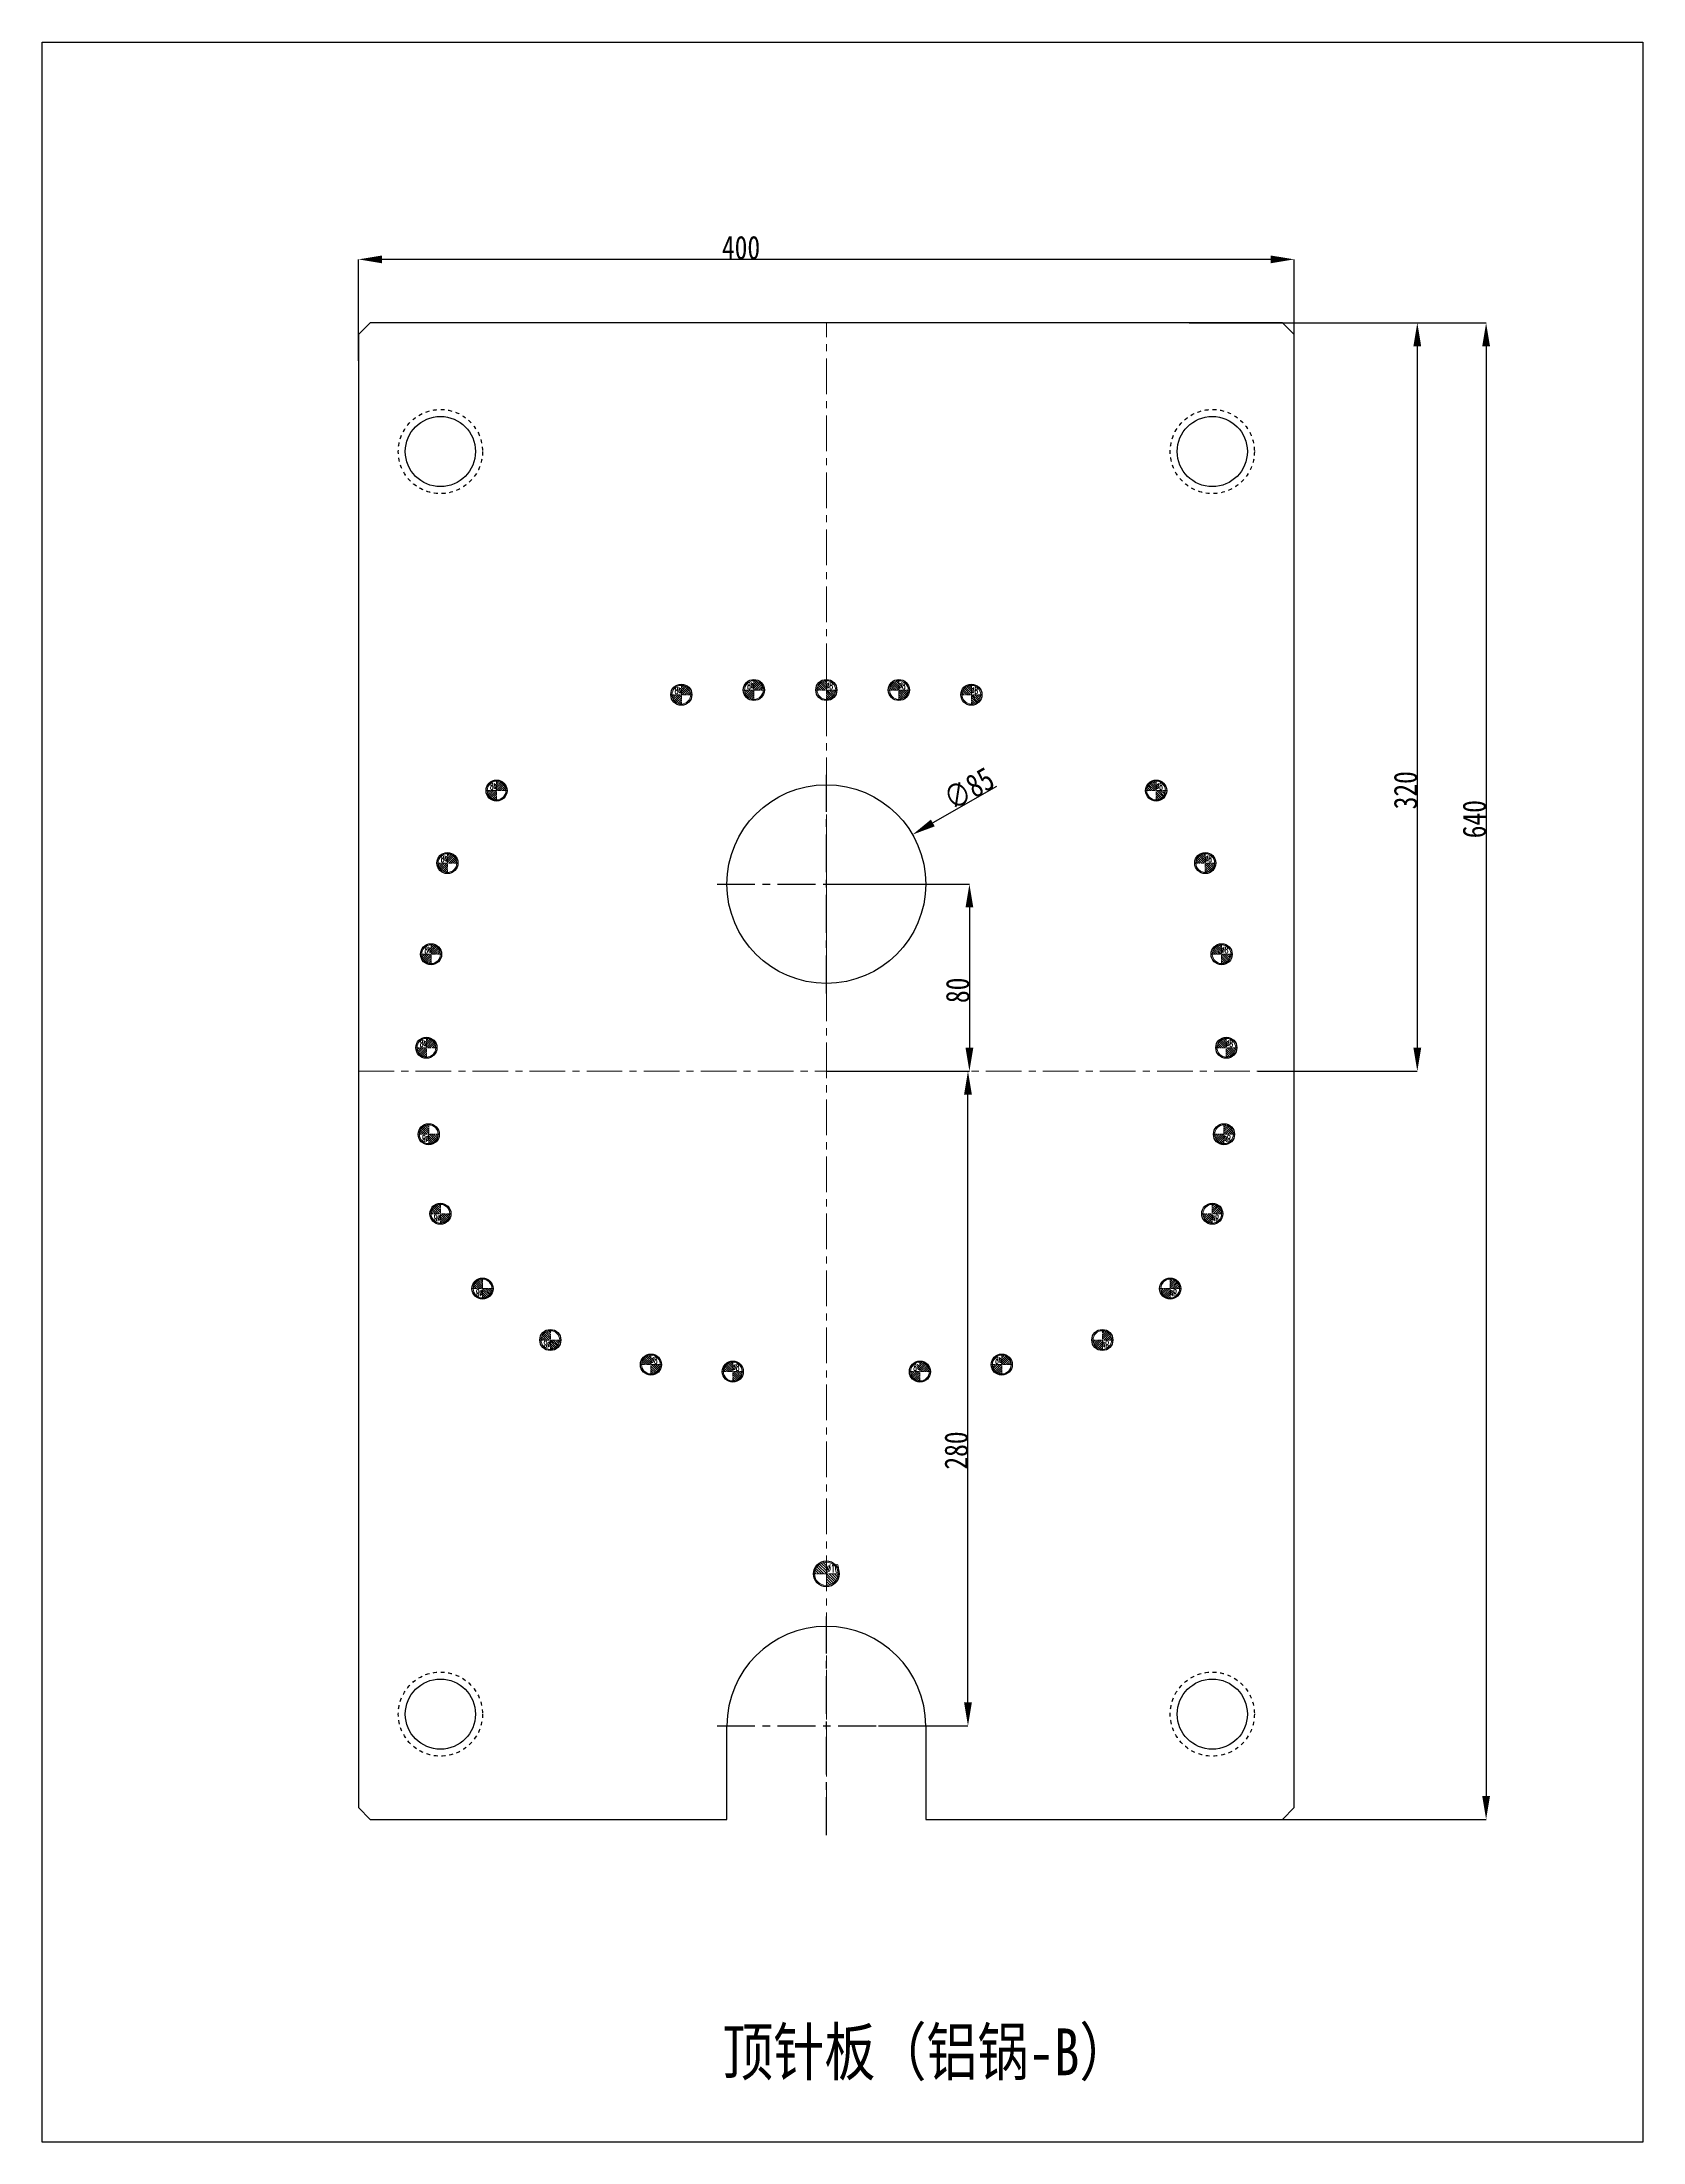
# Model space of a CAD drawing. Header units: millimetres. Extents: x 1937 to 4271, y -9032 to 1737.
# Drawn here: x 2381 to 3065, y -7330 to -6431 of the extents above; entities that cross this region are included whole.
import ezdxf
from ezdxf.enums import TextEntityAlignment as Align

# ---------------------------------------------------------------- set-up
doc = ezdxf.new("R2010")
doc.units = ezdxf.units.MM
doc.header["$LTSCALE"] = 16.335
doc.header["$PDMODE"] = 3
doc.header["$PDSIZE"] = 0.3125
doc.linetypes.add('CENTER', pattern=[0.6, 0.375, -0.075, 0.075, -0.075])
doc.linetypes.add('HIDDEN', pattern=[0.2, 0.1, -0.1])
doc.layers.get('0').update_dxf_attribs({"linetype": 'CONTINUOUS'})
doc.layers.get('Defpoints').update_dxf_attribs({"linetype": 'CONTINUOUS'})
doc.layers.add('center', color=1, linetype='CENTER', lineweight=9)
doc.layers.add('epin', color=13, linetype='CONTINUOUS', lineweight=9)
doc.layers.add('DEFAULT_2', color=8, linetype='HIDDEN')
doc.styles.get("Standard").update_dxf_attribs({"font": 'txt', "width": 0.8})
doc.styles.add('TXT05', font='txt.shx', dxfattribs={"width": 0.5, "bigfont": 'gbcbig.shx'})
doc.dimstyles.new('副本 ISO-25-1', dxfattribs={"dimtxt": 10, "dimasz": 10, "dimexe": 0, "dimexo": 0, "dimgap": 0, "dimtad": 1, "dimtxsty": 'Standard', "dimcen": 0, "dimclrd": 6, "dimclre": 6, "dimclrt": 4, "dimazin": 0, "dimtfac": 1, "dimtofl": 0, "dimtmove": 0, "dimatfit": 3, "dimfxl": 0, "dimarcsym": 0})

# ---------------------------------------------------------------- blocks, each defined once
blk = doc.blocks.new('*D232')
at = {"color": 6, "lineweight": -2}
for p, q in [((2871.13, -6551.61), (2968.7, -6551.61)), ((2968.7, -6561.61), (2968.7, -6861.61)), ((2900.56, -6871.61), (2968.7, -6871.61))]:
    blk.add_line(p, q, dxfattribs=at)
at = {"color": 6}
for points in [[(2967.03, -6561.61), (2970.36, -6561.61), (2968.7, -6551.61)], [(2967.03, -6861.61), (2970.36, -6861.61), (2968.7, -6871.61)]]:
    blk.add_solid(points, dxfattribs=at)
at = {"layer": 'Defpoints', "color": 0}
for p in [(2871.13, -6551.61), (2900.56, -6871.61), (2968.7, -6871.61)]:
    blk.add_point(p, dxfattribs=at)
at = {"color": 4, "insert": (2963.7, -6751.47), "char_height": 10, "attachment_point": 5, "rotation": 90}
blk.add_mtext('320', dxfattribs=at)
blk = doc.blocks.new('*D233')
at = {"color": 6, "lineweight": -2}
for p, q in [((2871.13, -6551.61), (2998.12, -6551.61)), ((2998.12, -6561.61), (2998.12, -7181.61)), ((2834.8, -7191.61), (2998.12, -7191.61))]:
    blk.add_line(p, q, dxfattribs=at)
at = {"color": 6}
for points in [[(2996.46, -6561.61), (2999.79, -6561.61), (2998.12, -6551.61)], [(2996.46, -7181.61), (2999.79, -7181.61), (2998.12, -7191.61)]]:
    blk.add_solid(points, dxfattribs=at)
at = {"layer": 'Defpoints', "color": 0}
for p in [(2871.13, -6551.61), (2834.8, -7191.61), (2998.12, -7191.61)]:
    blk.add_point(p, dxfattribs=at)
at = {"color": 4, "insert": (2993.12, -6763.84), "char_height": 10, "attachment_point": 5, "rotation": 90}
blk.add_mtext('640', dxfattribs=at)
blk = doc.blocks.new('*D234')
at = {"color": 6, "lineweight": -2}
for p, q in [((2516.05, -6567.84), (2516.05, -6524.42)), ((2906.05, -6524.42), (2526.05, -6524.42)), ((2916.05, -6578.51), (2916.05, -6524.42))]:
    blk.add_line(p, q, dxfattribs=at)
at = {"color": 6}
for points in [[(2526.05, -6522.76), (2526.05, -6526.09), (2516.05, -6524.42)], [(2906.05, -6522.76), (2906.05, -6526.09), (2916.05, -6524.42)]]:
    blk.add_solid(points, dxfattribs=at)
at = {"layer": 'Defpoints', "color": 0}
for p in [(2516.05, -6524.42), (2516.05, -6567.84), (2916.05, -6578.51)]:
    blk.add_point(p, dxfattribs=at)
at = {"color": 4, "insert": (2679.58, -6519.42), "char_height": 10, "attachment_point": 5}
blk.add_mtext('400', dxfattribs=at)
blk = doc.blocks.new('*D235')
at = {"color": 6, "lineweight": -2}
for p, q in [((2716.05, -6791.61), (2777.21, -6791.61)), ((2777.21, -6801.61), (2777.21, -6861.61)), ((2716.05, -6871.61), (2777.21, -6871.61))]:
    blk.add_line(p, q, dxfattribs=at)
at = {"color": 6}
for points in [[(2775.54, -6801.61), (2778.87, -6801.61), (2777.21, -6791.61)], [(2775.54, -6861.61), (2778.87, -6861.61), (2777.21, -6871.61)]]:
    blk.add_solid(points, dxfattribs=at)
at = {"layer": 'Defpoints', "color": 0}
for p in [(2716.05, -6791.61), (2716.05, -6871.61), (2777.21, -6871.61)]:
    blk.add_point(p, dxfattribs=at)
at = {"color": 4, "insert": (2772.21, -6837.04), "char_height": 10, "attachment_point": 5, "rotation": 90}
blk.add_mtext('80', dxfattribs=at)
blk = doc.blocks.new('*D236')
at = {"color": 6, "lineweight": -2}
blk.add_line((2788.74, -6749.86), (2761.57, -6765.46), dxfattribs=at)
at = {"color": 6}
blk.add_solid([(2760.74, -6764.02), (2762.4, -6766.91), (2752.9, -6770.44)], dxfattribs=at)
at = {"layer": 'Defpoints', "color": 0}
for p in [(2752.9, -6770.44), (2679.19, -6812.77)]:
    blk.add_point(p, dxfattribs=at)
at = {"color": 4, "insert": (2777, -6750.83), "char_height": 10, "attachment_point": 5, "rotation": 29.86627}
blk.add_mtext('∅85', dxfattribs=at)
blk = doc.blocks.new('epin_ejp_10')
at = {"layer": 'epin'}
h = blk.add_hatch(dxfattribs=at)
h.set_pattern_fill('_ANSI31', color=123, scale=0.25, angle=90, style=0)
h.set_pattern_definition([(135, (-1645.23396, 6741.0989), (-0.56126601, -0.56126601), [])])
h.paths.add_polyline_path([(0, 5, 0.414214), (-5, 0), (0, 0)])
h.paths.add_polyline_path([(5, 0), (0, 0), (0, -5, 0.414214)])
at = {"layer": 'epin', "color": 1, "linetype": 'CENTER', "ltscale": 0.219913}
for p, q in [((-5.5, 0), (5.5, 0)), ((0, -5.5), (0, 5.5))]:
    blk.add_line(p, q, dxfattribs=at)
at = {"layer": 'epin'}
blk.add_circle((0, 0), 5, dxfattribs=at)
at = {"layer": 'epin', "color": 6, "style": 'TXT05', "width": 0.5}
blk.add_text('%%c10', height=3.5, dxfattribs=at).set_placement((0.2, 0.5))
blk = doc.blocks.new('epin_ejp_8')
at = {"layer": 'epin'}
h = blk.add_hatch(dxfattribs=at)
h.set_pattern_fill('_ANSI31', color=123, scale=0.2, angle=90, style=0)
h.set_pattern_definition([(135, (-263.1036, 1313.3417), (-0.4490128, -0.4490128), [])])
h.paths.add_polyline_path([(0, 4, 0.414214), (-4, 0), (0, 0)])
h.paths.add_polyline_path([(4, 0), (0, 0), (0, -4, 0.414214)])
at = {"layer": 'epin', "color": 1, "linetype": 'CENTER', "ltscale": 0.248791}
for p, q in [((-4.4, 0), (4.4, 0)), ((0, -4.4), (0, 4.4))]:
    blk.add_line(p, q, dxfattribs=at)
at = {"layer": 'epin'}
blk.add_circle((0, 0), 4, dxfattribs=at)
at = {"layer": 'epin', "color": 6, "style": 'TXT05', "width": 0.5}
blk.add_text('%%c8', height=2.8, dxfattribs=at).set_placement((1.33, 1.8), align=Align.MIDDLE)
blk = doc.blocks.new('11')
at = {"layer": 'epin', "color": 4, "xscale": -1}
for p in [(2654.05, -776.21), (2685.05, -774.21), (2575.05, -817.21), (2554.05, -848.21), (2547.05, -887.21), (2545.05, -927.21, 0)]:
    blk.add_blockref('epin_ejp_8', p, dxfattribs=at)
at = {"layer": 'epin', "color": 4}
for p in [(2716.05, -774.21), (2747.05, -774.21), (2778.05, -776.21), (2857.05, -817.21), (2878.05, -848.21), (2885.05, -887.21), (2887.05, -927.21, 0)]:
    blk.add_blockref('epin_ejp_8', p, dxfattribs=at)
for p, rotation in [((2546.05, -964.21), 180.0000000000009), ((2551.05, -998.21), 180), ((2569.05, -1030.21), 180), ((2598.05, -1052.21), 180)]:
    blk.add_blockref('epin_ejp_8', p, dxfattribs=dict(at, rotation=rotation))
at = {"layer": 'epin', "color": 4, "xscale": -1, "rotation": 180}
for p in [(2886.05, -964.21), (2881.05, -998.21), (2863.05, -1030.21), (2834.05, -1052.21)]:
    blk.add_blockref('epin_ejp_8', p, dxfattribs=at)
at = {"layer": 'epin'}
for p in [(2641.05, -1062.71), (2676.05, -1065.71)]:
    blk.add_blockref('epin_ejp_8', p, dxfattribs=at)
at = {"layer": 'epin', "xscale": -1}
for p in [(2791.05, -1062.71), (2756.05, -1065.71)]:
    blk.add_blockref('epin_ejp_8', p, dxfattribs=at)
blk = doc.blocks.new('*D237')
at = {"color": 6, "lineweight": -2}
for p, q in [((2738.39, -6871.61), (2776.6, -6871.61)), ((2776.6, -7141.61), (2776.6, -6881.61)), ((2738.39, -7151.61), (2776.6, -7151.61))]:
    blk.add_line(p, q, dxfattribs=at)
at = {"color": 6}
for points in [[(2774.93, -6881.61), (2778.26, -6881.61), (2776.6, -6871.61)], [(2774.93, -7141.61), (2778.26, -7141.61), (2776.6, -7151.61)]]:
    blk.add_solid(points, dxfattribs=at)
at = {"layer": 'Defpoints', "color": 0}
for p in [(2738.39, -6871.61), (2776.6, -6871.61), (2738.39, -7151.61)]:
    blk.add_point(p, dxfattribs=at)
at = {"color": 4, "insert": (2771.6, -7033.87), "char_height": 10, "attachment_point": 5, "rotation": 90}
blk.add_mtext('280', dxfattribs=at)

msp = doc.modelspace()

# ---------------------------------------------------------------- linework, layer by layer
at = {"color": 7, "linetype": 'Continuous'}
for p, q in [((2521.045, -6551.606), (2516.045, -6556.606)), ((2911.045, -6551.606), (2521.045, -6551.606)), ((2916.045, -6556.606), (2911.045, -6551.606)), ((2516.045, -6556.606), (2516.045, -7186.606)), ((2916.045, -7186.606), (2916.045, -6556.606)), ((2673.545, -7191.606), (2673.545, -7151.606)), ((2758.545, -7151.606), (2758.545, -7191.606)), ((2516.045, -7186.606), (2521.045, -7191.606)), ((2521.045, -7191.606), (2673.545, -7191.606)), ((2758.545, -7191.606), (2911.045, -7191.606)), ((2911.045, -7191.606), (2916.045, -7186.606))]:
    msp.add_line(p, q, dxfattribs=at)
at = {"color": 1, "linetype": 'CENTER', "ltscale": 2.643404}
for p, q in [((2716.045, -6838.356), (2716.045, -6744.856)), ((2669.295, -6791.606), (2762.795, -6791.606)), ((2716.045, -7198.356), (2716.045, -7104.856)), ((2669.295, -7151.606), (2762.795, -7151.606))]:
    msp.add_line(p, q, dxfattribs=at)
msp.add_lwpolyline([(2380.716, -6431.45), (3065.184, -6431.45), (3065.184, -7329.607), (2380.716, -7329.607)], close=True)
at = {"color": 7, "linetype": 'Continuous'}
for centre, radius in [((2551.045, -6606.606), 15), ((2881.045, -6606.606), 15), ((2654.045, -6710.606), 4.5), ((2685.045, -6708.606), 4.5), ((2716.045, -6708.606), 4.5), ((2747.045, -6708.606), 4.5), ((2778.045, -6710.606), 4.5), ((2575.045, -6751.606), 4.5), ((2716.045, -6791.606), 42.5), ((2857.045, -6751.606), 4.5), ((2554.045, -6782.606), 4.5), ((2878.045, -6782.606), 4.5), ((2547.045, -6821.606), 4.5), ((2885.045, -6821.606), 4.5), ((2545.045, -6861.606), 4.5), ((2887.045, -6861.606), 4.5), ((2546.045, -6898.606), 4.5), ((2886.045, -6898.606), 4.5), ((2551.045, -6932.606), 4.5), ((2881.045, -6932.606), 4.5), ((2569.045, -6964.606), 4.5), ((2863.045, -6964.606), 4.5), ((2598.045, -6986.606), 4.5), ((2834.045, -6986.606), 4.5), ((2641.045, -6997.106), 4.5), ((2676.045, -7000.106), 4.5), ((2756.045, -7000.106), 4.5), ((2791.045, -6997.106), 4.5), ((2716.045, -7086.606), 5.5), ((2551.045, -7146.606), 15), ((2881.045, -7146.606), 15)]:
    msp.add_circle(centre, radius, dxfattribs=at)
msp.add_arc((2716.045, -7151.606), 42.5, 0, 180, dxfattribs=at)
at = {"layer": 'center', "color": 1, "linetype": 'CENTER', "ltscale": 2.487909}
for p, q in [((2716.045, -7191.606), (2716.045, -6551.606)), ((2516.045, -6871.606), (2916.045, -6871.606))]:
    msp.add_line(p, q, dxfattribs=at)
at = {"layer": 'DEFAULT_2', "color": 8, "linetype": 'HIDDEN'}
for centre in [(2551.045, -6606.606), (2881.045, -6606.606), (2551.045, -7146.606), (2881.045, -7146.606)]:
    msp.add_circle(centre, 18, dxfattribs=at)

# ---------------------------------------------------------------- block references
msp.add_blockref('11', (0, -5934.396))
at = {"layer": 'epin'}
msp.add_blockref('epin_ejp_10', (2716.045, -7086.606), dxfattribs=at)

# ---------------------------------------------------------------- texts
at = {"insert": (2671.526, -7281.05), "char_height": 20, "width": 366.12431, "attachment_point": 1}
msp.add_mtext('{\\fSimSun|b0|i0|c134|p2;顶针板（铝锅-B）}', dxfattribs=at)

# ---------------------------------------------------------------- dimensions: what is measured, and where the dimension line sits
dim = msp.add_linear_dim(base=(2516.045, -6524.423), p1=(2916.045, -6578.509), p2=(2516.045, -6567.844), dimstyle='副本 ISO-25-1', override={"dimfxl": 1.25, "dimarcsym": 1})
dim.commit()
dim.dimension.update_dxf_attribs({"geometry": '*D234', "text_midpoint": (2679.576, -6524.423), "dimtype": 160})
for base, p1, p2, picture, middle in [((2998.123, -7191.606), (2871.131, -6551.606), (2834.795, -7191.606), '*D233', (2998.123, -6763.845)), ((2968.698, -6871.606), (2871.131, -6551.606), (2900.556, -6871.606), '*D232', (2968.698, -6751.469)), ((2777.208, -6871.606), (2716.045, -6791.606), (2716.045, -6871.606), '*D235', (2777.208, -6837.039)), ((2776.597, -6871.606), (2738.392, -7151.606), (2738.392, -6871.606), '*D237', (2776.597, -7033.865))]:
    dim = msp.add_linear_dim(base=base, p1=p1, p2=p2, angle=90, dimstyle='副本 ISO-25-1', override={"dimfxl": 1.25, "dimarcsym": 1})
    dim.commit()
    dim.dimension.update_dxf_attribs({"geometry": picture, "text_midpoint": middle, "dimtype": 160})
dim = msp.add_diameter_dim_2p(p1=(2679.19, -6812.77), p2=(2752.901, -6770.442), dimstyle='副本 ISO-25-1', override={"dimfxl": 1.25, "dimarcsym": 1})
dim.commit()
dim.dimension.update_dxf_attribs({"geometry": '*D236', "text_midpoint": (2777.005, -6750.834)})

doc.saveas('drawing.dxf')
